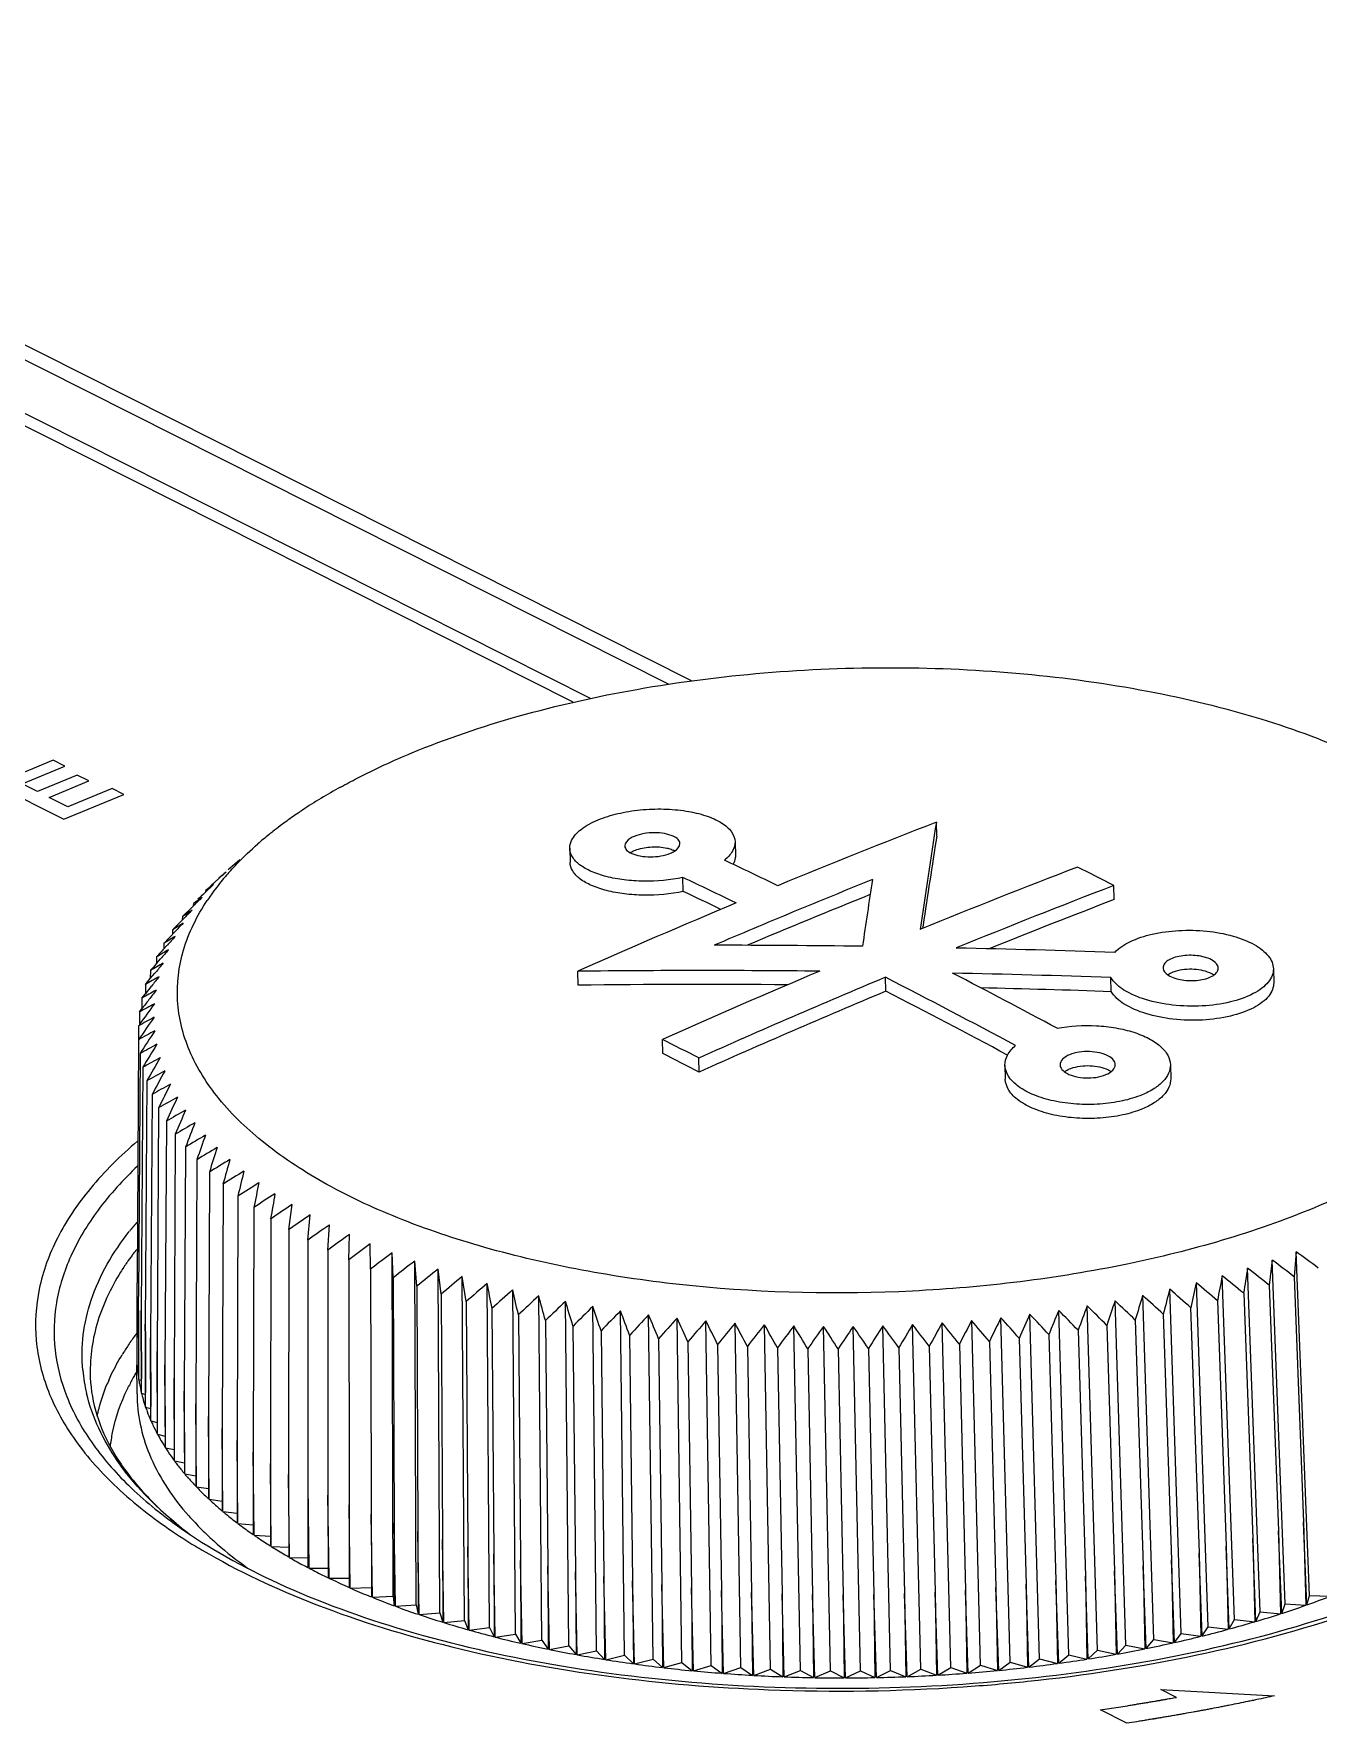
# Model space of a CAD drawing. Header units: millimetres. Extents: x -1493 to -686, y 1310 to 1867.
# Drawn here: x -776.3 to -761.63, y 1762.76 to 1782.06 of the extents above; entities that cross this region are included whole.
import ezdxf

# ---------------------------------------------------------------- set-up
doc = ezdxf.new("R2010")
doc.units = ezdxf.units.MM
doc.layers.get('0').update_dxf_attribs({"linetype": 'CONTINUOUS'})

msp = doc.modelspace()

# ---------------------------------------------------------------- linework, layer by layer
at = {"color": 7, "linetype": 'Continuous'}
for p, q in [((-768.787, 1774.664), (-783.465, 1782.056)), ((-769.052, 1774.625), (-783.193, 1781.747)), ((-770.142, 1774.419), (-781.51, 1780.144)), ((-769.944, 1774.463), (-781.229, 1780.146)), ((-765.986, 1772.889), (-765.99, 1773.049)), ((-768.291, 1772.825), (-768.287, 1772.665)), ((-773.952, 1772.619), (-774.083, 1772.505)), ((-770.18, 1772.751), (-770.176, 1772.59)), ((-774.211, 1772.386), (-774.19, 1772.405)), ((-774.211, 1772.386), (-774.19, 1772.405)), ((-774.19, 1772.411), (-774.19, 1772.405)), ((-768.883, 1772.258), (-768.887, 1772.418)), ((-774.352, 1772.241), (-774.342, 1772.25)), ((-774.342, 1772.266), (-774.342, 1772.25)), ((-763.959, 1772.165), (-763.963, 1772.325)), ((-774.607, 1771.97), (-774.556, 1772.02)), ((-774.481, 1772.119), (-774.482, 1772.092)), ((-774.644, 1771.894), (-774.595, 1771.944)), ((-774.607, 1771.97), (-774.608, 1771.932)), ((-766.142, 1771.874), (-766.148, 1771.835)), ((-774.818, 1771.665), (-774.818, 1771.602)), ((-774.818, 1771.602), (-774.783, 1771.641)), ((-774.744, 1771.742), (-774.696, 1771.793)), ((-774.72, 1771.818), (-774.72, 1771.768)), ((-774.902, 1771.51), (-774.903, 1771.434)), ((-774.903, 1771.434), (-774.856, 1771.487)), ((-775.028, 1771.196), (-774.973, 1771.263)), ((-774.972, 1771.354), (-774.973, 1771.263)), ((-774.973, 1771.263), (-774.921, 1771.325)), ((-774.921, 1771.325), (-774.915, 1771.332)), ((-770.084, 1771.187), (-770.088, 1771.347)), ((-766.568, 1771.118), (-766.572, 1771.278)), ((-763.991, 1771.113), (-763.995, 1771.274)), ((-762.139, 1771.375), (-762.135, 1771.215)), ((-775.069, 1771.039), (-775.029, 1771.09)), ((-775.069, 1771.039), (-775.029, 1771.09)), ((-775.028, 1771.196), (-775.029, 1771.09)), ((-774.962, 1771.174), (-774.96, 1771.176)), ((-775.096, 1770.881), (-775.097, 1770.738)), ((-775.096, 1770.881), (-775.07, 1770.915)), ((-775.069, 1771.039), (-775.07, 1770.915)), ((-775.109, 1770.722), (-775.11, 1770.564)), ((-775.107, 1770.564), (-775.125, 1767.788)), ((-769.116, 1770.406), (-769.12, 1770.566)), ((-775.09, 1770.406), (-775.108, 1767.629)), ((-768.702, 1770.195), (-768.705, 1770.355)), ((-775.059, 1770.249), (-775.077, 1767.47)), ((-775.013, 1770.093), (-775.031, 1767.313)), ((-765.206, 1770.272), (-765.202, 1770.112)), ((-763.316, 1770.278), (-763.312, 1770.118)), ((-774.953, 1769.939), (-774.97, 1767.157)), ((-774.879, 1769.786), (-774.895, 1767.002)), ((-774.79, 1769.634), (-774.806, 1766.849)), ((-774.688, 1769.485), (-774.702, 1766.698)), ((-774.571, 1769.338), (-774.585, 1766.55)), ((-774.442, 1769.193), (-774.454, 1766.404)), ((-774.298, 1769.052), (-774.309, 1766.261)), ((-774.142, 1768.913), (-774.151, 1766.121)), ((-773.973, 1768.778), (-773.98, 1765.985)), ((-773.791, 1768.646), (-773.797, 1765.852)), ((-773.391, 1768.395), (-773.352, 1768.681)), ((-773.174, 1768.275), (-773.145, 1768.562)), ((-773.597, 1768.519), (-773.601, 1765.723)), ((-773.391, 1768.395), (-773.393, 1765.598)), ((-772.945, 1768.16), (-772.927, 1768.448)), ((-773.174, 1768.275), (-773.174, 1765.477)), ((-772.945, 1768.16), (-772.943, 1765.361)), ((-772.706, 1768.05), (-772.698, 1768.337)), ((-772.456, 1767.944), (-772.459, 1768.232)), ((-772.706, 1768.05), (-772.701, 1765.249)), ((-772.197, 1764.205), (-772.21, 1768.131)), ((-772.197, 1767.843), (-772.21, 1768.131)), ((-771.935, 1764.108), (-771.952, 1768.035)), ((-771.928, 1767.748), (-771.952, 1768.035)), ((-762.151, 1768.045), (-762.185, 1767.758)), ((-762.004, 1764.118), (-762.151, 1768.045)), ((-761.878, 1768.142), (-761.901, 1767.854)), ((-761.727, 1764.216), (-761.878, 1768.142)), ((-775.124, 1767.47), (-775.125, 1767.788)), ((-772.456, 1767.944), (-772.447, 1764.198)), ((-772.197, 1767.843), (-772.187, 1765.041)), ((-771.664, 1764.016), (-771.684, 1767.944)), ((-771.65, 1767.658), (-771.684, 1767.944)), ((-771.384, 1763.929), (-771.408, 1767.859)), ((-771.363, 1767.573), (-771.408, 1767.859)), ((-771.096, 1763.848), (-771.124, 1767.779)), ((-762.883, 1763.857), (-763.019, 1767.788)), ((-762.583, 1763.939), (-762.722, 1767.868)), ((-762.289, 1764.026), (-762.433, 1767.954)), ((-761.901, 1767.854), (-761.794, 1765.052)), ((-775.108, 1767.47), (-775.108, 1767.629)), ((-771.928, 1767.748), (-771.916, 1764.945)), ((-771.65, 1767.658), (-771.635, 1764.854)), ((-770.801, 1763.773), (-770.832, 1767.705)), ((-770.498, 1763.704), (-770.534, 1767.636)), ((-763.823, 1763.647), (-763.947, 1767.58)), ((-763.504, 1763.711), (-763.632, 1767.644)), ((-763.191, 1763.781), (-763.322, 1767.713)), ((-762.777, 1767.583), (-762.678, 1764.778)), ((-762.477, 1767.668), (-762.375, 1764.864)), ((-762.185, 1767.758), (-762.081, 1764.955)), ((-775.123, 1767.003), (-775.124, 1767.47)), ((-775.108, 1767.47), (-775.107, 1766.851)), ((-775.106, 1766.851), (-775.108, 1767.47)), ((-775.076, 1767.313), (-775.077, 1767.47)), ((-775.077, 1767.47), (-775.076, 1767.313)), ((-771.363, 1767.573), (-771.346, 1764.769)), ((-771.069, 1767.495), (-771.049, 1764.689)), ((-770.767, 1767.422), (-770.744, 1764.615)), ((-770.189, 1763.64), (-770.228, 1767.574)), ((-769.874, 1763.583), (-769.917, 1767.517)), ((-769.553, 1763.532), (-769.601, 1767.466)), ((-769.227, 1763.487), (-769.279, 1767.422)), ((-765.146, 1763.452), (-765.252, 1767.388)), ((-764.81, 1763.491), (-764.92, 1767.427)), ((-764.477, 1763.537), (-764.592, 1767.472)), ((-764.148, 1763.589), (-764.267, 1767.523)), ((-763.397, 1767.43), (-763.304, 1764.623)), ((-763.084, 1767.503), (-762.988, 1764.698)), ((-775.076, 1767.313), (-775.075, 1766.691)), ((-775.074, 1766.691), (-775.076, 1767.313)), ((-775.03, 1767.156), (-775.031, 1767.313)), ((-775.031, 1767.313), (-775.03, 1767.156)), ((-770.458, 1767.355), (-770.432, 1764.548)), ((-770.143, 1767.294), (-770.114, 1764.486)), ((-769.822, 1767.239), (-769.79, 1764.431)), ((-768.897, 1763.448), (-768.953, 1767.384)), ((-768.563, 1763.416), (-768.624, 1767.352)), ((-768.226, 1763.39), (-768.291, 1767.327)), ((-767.886, 1763.371), (-767.956, 1767.307)), ((-767.544, 1763.358), (-767.619, 1767.295)), ((-767.201, 1763.352), (-767.28, 1767.289)), ((-766.857, 1763.352), (-766.94, 1767.289)), ((-766.513, 1763.359), (-766.601, 1767.296)), ((-766.169, 1763.372), (-766.261, 1767.309)), ((-765.826, 1763.393), (-765.923, 1767.329)), ((-765.485, 1763.419), (-765.586, 1767.355)), ((-764.705, 1767.195), (-764.624, 1764.387)), ((-764.371, 1767.245), (-764.287, 1764.437)), ((-764.041, 1767.3), (-763.954, 1764.493)), ((-763.717, 1767.362), (-763.626, 1764.555)), ((-775.123, 1766.843), (-775.123, 1767.003)), ((-775.03, 1767.156), (-775.03, 1766.532)), ((-775.028, 1766.532), (-775.03, 1767.156)), ((-774.966, 1766.211), (-774.97, 1767.157)), ((-774.97, 1767.157), (-774.969, 1766.374)), ((-774.89, 1766.056), (-774.895, 1767.002)), ((-774.895, 1767.002), (-774.894, 1766.063)), ((-769.496, 1767.19), (-769.461, 1764.382)), ((-769.165, 1767.148), (-769.126, 1764.339)), ((-768.83, 1767.112), (-768.788, 1764.303)), ((-768.491, 1767.083), (-768.446, 1764.273)), ((-768.149, 1767.06), (-768.101, 1764.25)), ((-767.805, 1767.044), (-767.754, 1764.234)), ((-767.46, 1767.034), (-767.405, 1764.225)), ((-767.113, 1767.031), (-767.055, 1764.222)), ((-766.766, 1767.035), (-766.705, 1764.225)), ((-766.418, 1767.045), (-766.354, 1764.236)), ((-766.072, 1767.062), (-766.004, 1764.253)), ((-765.727, 1767.086), (-765.656, 1764.276)), ((-765.383, 1767.116), (-765.309, 1764.307)), ((-765.043, 1767.152), (-764.965, 1764.344)), ((-775.125, 1766.519), (-775.126, 1766.851)), ((-775.123, 1766.843), (-775.107, 1766.837)), ((-775.105, 1766.684), (-775.106, 1766.851)), ((-774.801, 1765.903), (-774.806, 1766.849)), ((-774.806, 1766.849), (-774.805, 1765.91)), ((-775.105, 1766.684), (-775.075, 1766.673)), ((-775.074, 1766.525), (-775.074, 1766.691)), ((-774.697, 1765.752), (-774.702, 1766.698)), ((-774.702, 1766.698), (-774.702, 1765.758)), ((-775.074, 1766.525), (-775.03, 1766.511)), ((-775.027, 1766.367), (-775.028, 1766.532)), ((-774.579, 1765.603), (-774.585, 1766.55)), ((-774.585, 1766.55), (-774.584, 1765.61)), ((-775.027, 1766.367), (-774.969, 1766.35)), ((-774.447, 1765.457), (-774.454, 1766.404)), ((-774.454, 1766.404), (-774.453, 1765.463)), ((-774.302, 1765.314), (-774.309, 1766.261)), ((-774.309, 1766.261), (-774.309, 1765.32)), ((-774.966, 1766.211), (-774.894, 1766.191)), ((-774.89, 1766.056), (-774.805, 1766.035)), ((-774.143, 1765.174), (-774.151, 1766.121)), ((-774.151, 1766.121), (-774.151, 1765.18)), ((-774.801, 1765.903), (-774.702, 1765.881)), ((-773.972, 1765.037), (-773.98, 1765.985)), ((-773.98, 1765.985), (-773.98, 1765.043)), ((-773.788, 1764.904), (-773.797, 1765.852)), ((-773.797, 1765.852), (-773.796, 1764.91)), ((-774.697, 1765.752), (-774.584, 1765.73)), ((-773.591, 1764.775), (-773.601, 1765.723)), ((-773.601, 1765.723), (-773.6, 1764.78)), ((-774.579, 1765.603), (-774.453, 1765.581)), ((-774.447, 1765.457), (-774.309, 1765.436)), ((-773.382, 1764.649), (-773.393, 1765.598)), ((-773.393, 1765.598), (-773.392, 1764.655)), ((-773.174, 1765.477), (-773.162, 1764.528)), ((-773.174, 1765.477), (-773.172, 1764.534)), ((-774.302, 1765.314), (-774.151, 1765.294)), ((-772.931, 1764.412), (-772.943, 1765.361)), ((-772.943, 1765.361), (-772.941, 1764.417)), ((-774.143, 1765.174), (-773.98, 1765.156)), ((-772.688, 1764.3), (-772.701, 1765.249)), ((-772.701, 1765.249), (-772.699, 1764.305)), ((-772.435, 1764.194), (-772.449, 1765.143)), ((-774.722, 1764.949), (-774.707, 1764.939)), ((-774.722, 1764.949), (-774.708, 1764.939)), ((-773.972, 1765.037), (-773.796, 1765.021)), ((-773.788, 1764.904), (-773.6, 1764.891)), ((-772.173, 1764.092), (-772.187, 1765.041)), ((-772.187, 1765.041), (-772.185, 1764.096)), ((-771.9, 1763.996), (-771.916, 1764.945)), ((-771.916, 1764.945), (-771.913, 1764)), ((-762.043, 1764.01), (-762.081, 1764.955)), ((-762.081, 1764.955), (-762.056, 1764.006)), ((-761.756, 1764.108), (-761.794, 1765.052)), ((-761.794, 1765.052), (-761.769, 1764.103)), ((-773.591, 1764.775), (-773.392, 1764.765)), ((-771.619, 1763.905), (-771.635, 1764.854)), ((-771.635, 1764.854), (-771.632, 1763.909)), ((-771.329, 1763.819), (-771.346, 1764.769)), ((-771.346, 1764.769), (-771.342, 1763.823)), ((-771.031, 1763.74), (-771.049, 1764.689)), ((-771.049, 1764.689), (-771.044, 1763.743)), ((-762.952, 1763.752), (-762.988, 1764.698)), ((-762.988, 1764.698), (-762.966, 1763.748)), ((-762.642, 1763.832), (-762.678, 1764.778)), ((-762.678, 1764.778), (-762.655, 1763.829)), ((-762.338, 1763.919), (-762.375, 1764.864)), ((-762.375, 1764.864), (-762.352, 1763.915)), ((-773.382, 1764.649), (-773.172, 1764.643)), ((-773.162, 1764.528), (-772.942, 1764.526)), ((-770.725, 1763.666), (-770.744, 1764.615)), ((-770.744, 1764.615), (-770.739, 1763.669)), ((-770.413, 1763.598), (-770.432, 1764.548)), ((-770.432, 1764.548), (-770.427, 1763.601)), ((-763.92, 1763.546), (-763.954, 1764.493)), ((-763.954, 1764.493), (-763.935, 1763.543)), ((-763.626, 1764.555), (-763.606, 1763.606)), ((-763.592, 1763.609), (-763.626, 1764.555)), ((-763.304, 1764.623), (-763.283, 1763.674)), ((-763.269, 1763.677), (-763.304, 1764.623)), ((-772.931, 1764.412), (-772.7, 1764.414)), ((-772.688, 1764.3), (-772.45, 1764.307)), ((-770.094, 1763.537), (-770.114, 1764.486)), ((-770.114, 1764.486), (-770.108, 1763.539)), ((-769.79, 1764.431), (-769.783, 1763.484)), ((-769.769, 1763.481), (-769.79, 1764.431)), ((-769.461, 1764.382), (-769.453, 1763.434)), ((-769.438, 1763.432), (-769.461, 1764.382)), ((-769.103, 1763.39), (-769.126, 1764.339)), ((-769.126, 1764.339), (-769.119, 1763.392)), ((-768.764, 1763.354), (-768.788, 1764.303)), ((-768.788, 1764.303), (-768.78, 1763.355)), ((-765.278, 1763.359), (-765.309, 1764.307)), ((-765.309, 1764.307), (-765.293, 1763.358)), ((-764.933, 1763.396), (-764.965, 1764.344)), ((-764.965, 1764.344), (-764.948, 1763.394)), ((-764.591, 1763.44), (-764.624, 1764.387)), ((-764.624, 1764.387), (-764.607, 1763.438)), ((-764.254, 1763.49), (-764.287, 1764.437)), ((-764.287, 1764.437), (-764.269, 1763.487)), ((-772.435, 1764.194), (-772.197, 1764.205)), ((-772.197, 1764.205), (-772.185, 1764.096)), ((-772.173, 1764.092), (-771.935, 1764.108)), ((-771.935, 1764.108), (-771.913, 1764)), ((-768.422, 1763.324), (-768.446, 1764.273)), ((-768.446, 1764.273), (-768.437, 1763.325)), ((-768.076, 1763.301), (-768.101, 1764.25)), ((-768.101, 1764.25), (-768.092, 1763.302)), ((-767.728, 1763.285), (-767.754, 1764.234)), ((-767.754, 1764.234), (-767.744, 1763.286)), ((-767.378, 1763.276), (-767.405, 1764.225)), ((-767.405, 1764.225), (-767.394, 1763.276)), ((-767.027, 1763.273), (-767.055, 1764.222)), ((-767.055, 1764.222), (-767.043, 1763.273)), ((-766.676, 1763.277), (-766.705, 1764.225)), ((-766.705, 1764.225), (-766.692, 1763.276)), ((-766.325, 1763.287), (-766.354, 1764.236)), ((-766.354, 1764.236), (-766.34, 1763.287)), ((-765.974, 1763.305), (-766.004, 1764.253)), ((-766.004, 1764.253), (-765.99, 1763.304)), ((-765.625, 1763.329), (-765.656, 1764.276)), ((-765.656, 1764.276), (-765.641, 1763.327)), ((-762.043, 1764.01), (-762.004, 1764.118)), ((-762.004, 1764.118), (-761.769, 1764.103)), ((-761.756, 1764.108), (-761.727, 1764.216)), ((-761.727, 1764.216), (-761.49, 1764.205)), ((-771.9, 1763.996), (-771.664, 1764.016)), ((-771.664, 1764.016), (-771.632, 1763.909)), ((-771.619, 1763.905), (-771.384, 1763.929)), ((-771.384, 1763.929), (-771.342, 1763.823)), ((-762.642, 1763.832), (-762.583, 1763.939)), ((-762.583, 1763.939), (-762.352, 1763.915)), ((-762.338, 1763.919), (-762.289, 1764.026)), ((-762.289, 1764.026), (-762.056, 1764.006)), ((-771.329, 1763.819), (-771.096, 1763.848)), ((-771.096, 1763.848), (-771.044, 1763.743)), ((-771.031, 1763.74), (-770.801, 1763.773)), ((-770.801, 1763.773), (-770.739, 1763.669)), ((-763.269, 1763.677), (-763.191, 1763.781)), ((-763.191, 1763.781), (-762.966, 1763.748)), ((-762.952, 1763.752), (-762.883, 1763.857)), ((-762.883, 1763.857), (-762.655, 1763.829)), ((-770.725, 1763.666), (-770.498, 1763.704)), ((-770.498, 1763.704), (-770.427, 1763.601)), ((-770.413, 1763.598), (-770.189, 1763.64)), ((-770.189, 1763.64), (-770.108, 1763.539)), ((-770.094, 1763.537), (-769.874, 1763.583)), ((-769.874, 1763.583), (-769.783, 1763.484)), ((-769.769, 1763.481), (-769.553, 1763.532)), ((-769.553, 1763.532), (-769.453, 1763.434)), ((-764.591, 1763.44), (-764.477, 1763.537)), ((-764.477, 1763.537), (-764.269, 1763.487)), ((-764.254, 1763.49), (-764.148, 1763.589)), ((-764.148, 1763.589), (-763.935, 1763.543)), ((-763.92, 1763.546), (-763.823, 1763.647)), ((-763.823, 1763.647), (-763.606, 1763.606)), ((-763.592, 1763.609), (-763.504, 1763.711)), ((-763.504, 1763.711), (-763.283, 1763.674)), ((-769.438, 1763.432), (-769.227, 1763.487)), ((-769.227, 1763.487), (-769.119, 1763.392)), ((-769.103, 1763.39), (-768.897, 1763.448)), ((-768.897, 1763.448), (-768.78, 1763.355)), ((-768.764, 1763.354), (-768.563, 1763.416)), ((-768.563, 1763.416), (-768.437, 1763.325)), ((-768.422, 1763.324), (-768.226, 1763.39)), ((-768.226, 1763.39), (-768.092, 1763.302)), ((-768.076, 1763.301), (-767.886, 1763.371)), ((-767.886, 1763.371), (-767.744, 1763.286)), ((-767.728, 1763.285), (-767.544, 1763.358)), ((-767.544, 1763.358), (-767.394, 1763.276)), ((-767.378, 1763.276), (-767.201, 1763.352)), ((-767.201, 1763.352), (-767.043, 1763.273)), ((-767.027, 1763.273), (-766.857, 1763.352)), ((-766.857, 1763.352), (-766.692, 1763.276)), ((-766.676, 1763.277), (-766.513, 1763.359)), ((-766.513, 1763.359), (-766.34, 1763.287)), ((-766.325, 1763.287), (-766.169, 1763.372)), ((-766.169, 1763.372), (-765.99, 1763.304)), ((-765.974, 1763.305), (-765.826, 1763.393)), ((-765.826, 1763.393), (-765.641, 1763.327)), ((-765.625, 1763.329), (-765.485, 1763.419)), ((-765.485, 1763.419), (-765.293, 1763.358)), ((-765.278, 1763.359), (-765.146, 1763.452)), ((-765.146, 1763.452), (-764.948, 1763.394)), ((-764.933, 1763.396), (-764.81, 1763.491)), ((-764.81, 1763.491), (-764.607, 1763.438))]:
    msp.add_line(p, q, dxfattribs=at)
at = {"color": 40, "linetype": 'Continuous'}
for p, q in [((-776.083, 1773.758), (-776.752, 1773.48)), ((-775.949, 1773.691), (-776.083, 1773.758)), ((-776.437, 1773.488), (-775.949, 1773.691)), ((-775.808, 1773.588), (-776.261, 1773.4)), ((-775.675, 1773.521), (-775.808, 1773.588)), ((-776.752, 1773.48), (-775.963, 1773.082)), ((-776.261, 1773.4), (-776.437, 1773.488)), ((-776.128, 1773.333), (-775.675, 1773.521)), ((-775.409, 1773.434), (-775.914, 1773.225)), ((-775.276, 1773.367), (-775.409, 1773.434)), ((-775.914, 1773.225), (-776.128, 1773.333)), ((-775.963, 1773.082), (-775.276, 1773.367)), ((-763.423, 1763.141), (-762.125, 1763.068)), ((-763.244, 1763.051), (-763.423, 1763.141)), ((-763.812, 1762.755), (-764.116, 1762.909))]:
    msp.add_line(p, q, dxfattribs=at)
at = {"color": 7, "linetype": 'Continuous'}
for centre, radius, start, end in [((-769.617, 1767.692), 6.579, 118.9377, 121.1809), ((-770.133, 1768.515), 5.607, 123.577, 124.1975), ((-769.95, 1768.237), 5.941, 121.1592, 123.5677), ((-770.602, 1769.169), 4.802, 126.9597, 128.2275), ((-770.478, 1769.005), 5.008, 126.1503, 126.9629), ((-770.304, 1768.764), 5.306, 124.1854, 126.139), ((-731.595, 1684.495), 94.999, 111.22672, 112.4041), ((-613.157, 1749.132), 154.693, 171.10599, 171.56514), ((-770.935, 1769.579), 4.275, 129.9606, 131.0925), ((-770.815, 1769.436), 4.461, 128.9244, 129.9612), ((-770.717, 1769.315), 4.616, 128.2313, 128.9263), ((-614.871, 1749.236), 152.955, 171.10436, 171.48897), ((-771.584, 1769.955), 3.565, 131.6306, 132.1471), ((-769.099, 1772.503), 0.249, 61.0522, 65.2226), ((-802.742, 1700.024), 80.299, 64.20726, 64.68981), ((-771.847, 1770.488), 2.985, 138.6243, 142.4274), ((-771.46, 1769.182), 4.228, 128.7592, 130.2046), ((-748.899, 1744.398), 37.736, 131.9149, 132.0832), ((-771.652, 1770.32), 3.242, 137.7995, 138.6771), ((-803.216, 1699.827), 80.299, 64.20726, 64.68981), ((-730.454, 1684.231), 94.597, 111.01489, 112.1872), ((-802.003, 1698.045), 83.455, 62.88219, 63.20152), ((-747.002, 1743.053), 39.999, 133.138, 133.2901), ((-771.399, 1768.475), 4.8, 126.4367, 127.8157), ((-747.988, 1744.105), 38.558, 132.9311, 133.1184), ((-772.158, 1770.72), 2.597, 144.7481, 146.4723), ((-747.902, 1743.295), 39.223, 132.1258, 132.2806), ((-772.034, 1770.632), 2.749, 142.4333, 144.7417), ((-803.09, 1699.919), 80.019, 64.35061, 64.69224), ((-730.783, 1683.169), 96.041, 111.99146, 112.89697), ((-730.921, 1683.658), 95.685, 111.97159, 112.55652), ((-605.494, 1747.891), 163.078, 171.35843, 171.62937), ((-730.178, 1684.37), 94.221, 111.01253, 112.18952), ((-771.144, 1766.894), 6.144, 123.0607, 124.3063), ((-746.083, 1743.709), 40.127, 135.0795, 135.2791), ((-746.058, 1742.855), 40.776, 134.1888, 134.338), ((-771.293, 1767.711), 5.44, 124.5663, 125.8776), ((-747.034, 1743.86), 39.376, 133.9857, 134.1891), ((-730.478, 1681.819), 97.899, 112.71207, 113.86609), ((-730.482, 1682.601), 96.83, 112.55652, 113.13683), ((-730.3, 1684.523), 93.883, 111.00976, 111.94464), ((-770.955, 1766.029), 6.905, 121.852, 123.0355), ((-744.462, 1742.106), 42.406, 135.3768, 135.5214), ((-745.077, 1743.598), 40.893, 136.2136, 136.4094), ((-770.726, 1765.119), 7.72, 120.8875, 122.0132), ((-743.384, 1741.988), 43.229, 136.5051, 136.6469), ((-744.01, 1743.523), 41.684, 137.3889, 137.5806), ((-768.617, 1637.31), 134.333, 89.2399, 89.96233), ((-742.325, 1741.985), 43.966, 137.6508, 137.8134), ((-770.457, 1764.169), 8.582, 120.1259, 121.1982), ((-742.873, 1743.482), 42.511, 138.6062, 138.7939), ((-768.622, 1637.021), 134.621, 88.01215, 88.78268), ((-769.8, 1762.166), 10.434, 119.0876, 120.0659), ((-770.148, 1763.183), 9.489, 119.5346, 120.5578), ((-741.021, 1741.862), 44.972, 138.8864, 139.0215), ((-740.344, 1743.493), 44.324, 141.1707, 141.3496), ((-741.655, 1743.473), 43.386, 139.8666, 140.05), ((-768.659, 1637.133), 134.221, 89.42921, 90.60997), ((-729.016, 1680.785), 98.331, 112.92736, 114.06981), ((-728.855, 1681.159), 97.693, 112.71021, 114.07346), ((-805.517, 1695.244), 85.427, 61.7517, 62.87806), ((-804.978, 1695.566), 85.287, 61.75031, 62.65701), ((-768.664, 1636.735), 134.62, 88.01213, 88.78268), ((-769.414, 1761.123), 11.415, 118.7644, 119.7016), ((-739.024, 1742.437), 46.015, 141.3533, 141.4872), ((-738.941, 1743.552), 45.322, 142.5194, 142.6897), ((-768.653, 1637.197), 133.998, 89.58874, 90.61209), ((-728.907, 1681.132), 97.549, 112.71044, 114.07572), ((-805.411, 1695.285), 85.202, 61.82106, 62.87802), ((-768.659, 1636.761), 134.433, 88.01031, 88.64614), ((-736.495, 1742.967), 47.554, 143.9156, 144.268), ((-768.987, 1760.06), 12.426, 118.5483, 119.4478), ((-737.454, 1742.419), 47.192, 142.6897, 142.8541), ((-768.522, 1758.98), 13.463, 118.4256, 119.2906), ((-734.634, 1742.976), 48.981, 145.3559, 145.7194), ((-768.018, 1757.89), 14.522, 118.3855, 119.2187), ((-732.702, 1743.083), 50.431, 146.8423, 147.1937), ((-767.475, 1756.794), 15.597, 118.4186, 119.2228), ((-730.552, 1743.204), 52.08, 148.3755, 148.714), ((-806.746, 1696.075), 83.455, 62.88219, 63.20152), ((-766.894, 1755.698), 16.685, 118.5177, 119.2952), ((-728.138, 1743.336), 53.974, 149.9555, 150.2805), ((-806.686, 1696.025), 83.33, 62.88161, 63.20142), ((-766.276, 1754.606), 17.782, 118.6765, 119.4293), ((-725.404, 1743.474), 56.173, 151.5824, 151.893), ((-764.157, 1769.967), 0.284, 61.3183, 62.648), ((-764.12, 1770.026), 0.215, 53.4813, 55.9677), ((-765.62, 1753.523), 18.883, 118.8898, 119.6198), ((-722.276, 1743.617), 58.752, 153.25576, 153.55109), ((-764.928, 1752.455), 19.984, 119.1534, 119.8624), ((-718.657, 1743.762), 61.808, 154.97504, 155.25422), ((-764.201, 1751.405), 21.081, 119.4638, 120.1532), ((-714.419, 1743.904), 65.473, 156.73931, 157.00143), ((-763.439, 1750.379), 22.171, 119.818, 120.4893), ((-709.384, 1744.042), 69.923, 158.54733, 158.79146), ((-762.643, 1749.381), 23.25, 120.2135, 120.868), ((-703.304, 1744.174), 75.409, 160.39751, 160.62271), ((-761.814, 1748.414), 24.315, 120.6484, 121.2872), ((-695.817, 1744.296), 82.293, 162.28787, 162.49321), ((-760.954, 1747.483), 25.363, 121.1211, 121.7453), ((-686.376, 1744.409), 91.123, 164.21607, 164.40065), ((-760.063, 1746.592), 26.391, 121.6302, 122.2407), ((-674.111, 1744.512), 102.768, 166.17933, 166.3423), ((-759.143, 1745.742), 27.396, 122.1748, 122.7725), ((-657.552, 1744.606), 118.699, 168.17454, 168.31508), ((-758.195, 1744.939), 28.378, 122.7541, 123.3396), ((-634, 1744.696), 141.616, 170.19817, 170.31557), ((-757.219, 1744.183), 29.333, 123.3674, 123.9416), ((-756.217, 1743.478), 30.262, 124.0145, 124.5779), ((-772.504, 1766.243), 3.446, 139.5002, 141.8172), ((-755.189, 1742.826), 31.162, 124.6951, 125.2484), ((-772.561, 1766.159), 3.261, 141.8675, 142.6547), ((-754.137, 1742.228), 32.035, 125.4093, 125.9528), ((-753.061, 1741.685), 32.878, 126.1571, 126.6913), ((-772.871, 1766.382), 2.88, 145.336, 147.9573), ((-772.72, 1766.278), 3.063, 143.4894, 145.343), ((-772.623, 1766.206), 3.184, 142.6545, 143.4957), ((-751.961, 1741.199), 33.694, 126.9386, 127.464), ((-750.838, 1740.771), 34.484, 127.7544, 128.2711), ((-783.962, 1739.255), 36.12, 52.3541, 52.8529), ((-782.802, 1739.61), 35.382, 53.2378, 53.7448), ((-749.691, 1740.399), 35.248, 128.6048, 129.1132), ((-748.521, 1740.085), 35.989, 129.4903, 129.9906), ((-747.326, 1739.827), 36.71, 130.4115, 130.9039), ((-897.49, 1743.137), 128.747, 10.90541, 11.0343), ((-671.803, 1746.831), 93.592, 167.06115, 167.23977), ((-787.613, 1738.52), 38.229, 49.484, 49.9592), ((-658.044, 1747.652), 106.613, 169.06943, 169.22566), ((-786.367, 1738.711), 37.539, 50.4778, 50.9609), ((-639.194, 1748.665), 124.74, 171.10446, 171.23756), ((-785.15, 1738.956), 36.837, 51.4343, 51.9252), ((-746.105, 1739.626), 37.415, 131.3693, 131.8537), ((-877.406, 1742.956), 109.41, 12.92157, 13.07371), ((-744.856, 1739.48), 38.107, 132.3642, 132.8408), ((-862.879, 1742.742), 95.642, 14.91238, 15.08705), ((-697.291, 1744.93), 70.4, 161.23171, 161.47238), ((-791.564, 1738.251), 40.285, 46.2703, 46.7218), ((-690.579, 1745.503), 76.335, 163.13917, 163.36007), ((-790.208, 1738.292), 39.596, 47.381, 47.8405), ((-682.298, 1746.129), 83.85, 165.0833, 165.28349), ((-788.893, 1738.381), 38.913, 48.452, 48.9194), ((-743.577, 1739.388), 38.791, 133.3971, 133.8659), ((-851.872, 1742.503), 85.406, 16.87421, 17.0706), ((-742.265, 1739.347), 39.473, 134.4689, 134.9298), ((-843.231, 1742.243), 77.548, 18.80373, 19.02099), ((-740.916, 1739.357), 40.161, 135.5805, 136.0334), ((-836.256, 1741.966), 71.366, 20.69801, 20.93521), ((-739.525, 1739.415), 40.861, 136.7327, 137.1774), ((-830.492, 1741.677), 66.407, 22.55446, 22.81067), ((-715.11, 1742.946), 55.782, 154.0132, 154.3235), ((-797.506, 1738.52), 43.286, 41.4126, 41.8294), ((-711.592, 1743.407), 58.488, 155.75261, 156.04691), ((-795.927, 1738.394), 42.477, 42.6909, 43.1169), ((-707.555, 1743.889), 61.72, 157.53647, 157.81385), ((-794.416, 1738.305), 41.716, 43.9261, 44.3608), ((-702.854, 1744.395), 65.623, 159.36342, 159.62293), ((-792.965, 1738.257), 40.989, 45.1189, 45.5622), ((-772.602, 1765.308), 3.163, 142.9592, 143.4969), ((-738.086, 1739.519), 41.584, 137.9265, 138.3628), ((-825.636, 1741.378), 62.364, 24.37091, 24.64516), ((-736.592, 1739.667), 42.338, 139.1628, 139.5903), ((-821.475, 1741.074), 59.024, 26.1455, 26.43685), ((-735.033, 1739.855), 43.137, 140.4424, 140.8609), ((-817.857, 1740.767), 56.233, 27.8768, 28.1843), ((-733.399, 1740.081), 43.995, 141.7662, 142.1752), ((-814.667, 1740.462), 53.876, 29.5636, 29.8863), ((-731.675, 1740.342), 44.927, 143.135, 143.5339), ((-811.822, 1740.162), 51.866, 31.2052, 31.5422), ((-729.846, 1740.636), 45.953, 144.5493, 144.9377), ((-809.255, 1739.872), 50.136, 32.8009, 33.1515), ((-727.891, 1740.959), 47.097, 146.0098, 146.3871), ((-806.918, 1739.593), 48.634, 34.3506, 34.7138), ((-725.785, 1741.311), 48.386, 147.517, 147.8824), ((-804.769, 1739.331), 47.316, 35.8541, 36.2293), ((-723.498, 1741.687), 49.852, 149.0709, 149.4238), ((-802.776, 1739.089), 46.149, 37.3117, 37.6982), ((-720.991, 1742.085), 51.538, 150.6718, 151.0113), ((-800.915, 1738.871), 45.103, 38.7236, 39.1208), ((-718.216, 1742.506), 53.493, 152.3194, 152.6447), ((-799.164, 1738.68), 44.155, 40.0904, 40.4976), ((-772.891, 1765.508), 2.811, 146.1391, 148.8145), ((-772.715, 1765.391), 3.023, 143.4813, 146.1378), ((-773.381, 1766.951), 1.745, 183.5359, 185.2099), ((-773.835, 1766.969), 1.919, 185.4328, 193.3867), ((-773.345, 1765.752), 2.295, 156.3863, 157.4886), ((-773.007, 1765.505), 2.471, 150.6051, 153.5703), ((-772.911, 1765.451), 2.582, 149.5237, 150.6181), ((-772.872, 1765.428), 2.626, 149.1322, 149.5256), ((-773.366, 1766.953), 1.76, 185.2135, 188.5428), ((-773.343, 1766.956), 1.784, 188.7757, 190.4256), ((-773.32, 1766.96), 1.807, 190.4273, 192.6081), ((-773.092, 1765.547), 2.377, 153.5849, 154.4024), ((-773.384, 1766.523), 1.741, 180.1321, 181.5865), ((-773.297, 1766.965), 1.831, 192.6061, 193.6871), ((-773.275, 1766.971), 1.853, 193.9164, 194.9889), ((-773.261, 1766.974), 1.867, 194.9882, 195.5216), ((-773.224, 1766.985), 1.906, 195.5313, 198.6878), ((-773.165, 1767.005), 1.968, 198.9021, 200.4473), ((-773.103, 1767.028), 2.035, 200.4565, 203.4789), ((-773.028, 1767.061), 2.116, 203.6816, 205.1537), ((-772.951, 1767.097), 2.201, 205.1637, 208.0318), ((-772.861, 1767.145), 2.303, 208.222, 209.6132), ((-772.771, 1767.197), 2.407, 209.6236, 212.3254), ((-772.666, 1767.263), 2.531, 212.5031, 213.8095), ((-772.563, 1767.332), 2.655, 213.8199, 216.351), ((-772.446, 1767.418), 2.801, 216.5164, 217.7376), ((-772.332, 1767.507), 2.945, 217.7477, 220.1098), ((-772.203, 1767.615), 3.114, 220.2635, 221.4015), ((-772.079, 1767.725), 3.278, 221.411, 223.6101), ((-771.94, 1767.857), 3.47, 223.7528, 224.8115), ((-771.809, 1767.988), 3.656, 224.8203, 226.8652), ((-771.661, 1768.145), 3.871, 226.9978, 227.982), ((-771.523, 1768.299), 4.078, 227.9902, 229.8914), ((-772.039, 1767.331), 3.33, 221.435, 225.1675), ((-771.385, 1768.462), 4.292, 230.0133, 230.6258), ((-771.242, 1768.638), 4.519, 230.6385, 232.7101), ((-771.099, 1770.306), 6.468, 236.0868, 239.0501), ((-771.592, 1768.761), 4.837, 230.3323, 232.7311), ((-771.678, 1768.638), 4.686, 230.5406, 232.7328), ((-771.796, 1767.571), 3.672, 225.1196, 226.7225), ((-771.084, 1768.844), 4.778, 232.82, 233.3902), ((-770.938, 1769.043), 5.025, 233.4017, 235.3316), ((-770.776, 1769.274), 5.307, 235.4343, 235.9659), ((-770.814, 1770.771), 7.012, 239.0055, 239.4215), ((-770.628, 1769.496), 5.574, 235.9764, 237.7775), ((-770.466, 1769.751), 5.877, 237.8737, 238.3705), ((-770.317, 1769.994), 6.161, 238.3799, 240.0646), ((-770.156, 1770.273), 6.484, 240.155, 240.6203), ((-770.009, 1770.536), 6.785, 240.6287, 242.2085), ((-769.849, 1770.837), 7.125, 242.2938, 242.7307), ((-769.705, 1771.118), 7.442, 242.7383, 244.2237), ((-769.566, 1771.405), 7.761, 244.3038, 244.5102), ((-769.425, 1771.703), 8.089, 244.5198, 246.1256), ((-769.275, 1772.039), 8.458, 246.1993, 246.3942), ((-769.141, 1772.35), 8.797, 246.4028, 247.9214), ((-768.904, 1772.933), 9.426, 247.9966, 249.6314), ((-765.45, 1774.573), 11.098, 289.4445, 290.9077), ((-768.646, 1773.623), 10.163, 249.696, 251.2505), ((-768.388, 1774.383), 10.965, 251.3166, 252.7916), ((-766.129, 1776.664), 13.297, 285.2073, 286.5043), ((-765.924, 1775.973), 12.577, 286.5662, 287.9122), ((-765.698, 1775.274), 11.842, 287.9764, 289.3776), ((-768.168, 1775.094), 11.709, 252.859, 254.2707), ((-767.968, 1775.803), 12.446, 254.3354, 255.6909), ((-767.79, 1776.504), 13.17, 255.7531, 257.0585), ((-766.473, 1777.986), 14.663, 282.6212, 283.8363), ((-766.312, 1777.337), 13.995, 283.8941, 285.1477), ((-767.633, 1777.189), 13.872, 257.1185, 258.3794), ((-767.497, 1777.849), 14.546, 258.4375, 259.6592), ((-767.382, 1778.478), 15.185, 259.7156, 260.9027), ((-766.822, 1779.713), 16.426, 278.997, 280.1236), ((-766.727, 1779.181), 15.885, 280.177, 281.329), ((-766.611, 1778.603), 15.295, 281.3836, 282.5651), ((-767.288, 1779.068), 15.783, 260.9576, 262.1146), ((-767.213, 1779.613), 16.333, 262.1682, 263.2991), ((-767.155, 1780.105), 16.829, 263.3516, 264.4601), ((-767.113, 1780.54), 17.265, 264.5117, 265.6014), ((-767.027, 1781.264), 17.99, 274.4687, 275.529), ((-766.998, 1780.973), 17.698, 275.579, 276.6509), ((-766.956, 1780.615), 17.337, 276.7016, 277.7883), ((-766.898, 1780.193), 16.911, 277.8397, 278.9446), ((-767.084, 1780.912), 17.638, 265.6522, 266.7265), ((-767.067, 1781.216), 17.943, 266.7767, 267.8388), ((-767.058, 1781.449), 18.176, 267.8884, 268.9415), ((-767.055, 1781.608), 18.336, 268.9908, 270.0377), ((-767.055, 1781.692), 18.419, 270.0868, 271.1305), ((-767.055, 1781.699), 18.426, 271.1795, 272.223), ((-767.052, 1781.629), 18.356, 272.272, 273.3182), ((-767.044, 1781.483), 18.21, 273.3674, 274.4191)]:
    msp.add_arc(centre, radius, start, end, dxfattribs=at)
for points, knots in [([(-771.985, 1773.84), (-771.589, 1774.005), (-770.742, 1774.291), (-769.393, 1774.593), (-767.953, 1774.777), (-766.472, 1774.836), (-765.005, 1774.767), (-763.602, 1774.575), (-762.314, 1774.265), (-761.517, 1773.971), (-761.151, 1773.803)], [0, 0, 0, 0, 0.115867, 0.241479, 0.373549, 0.508363, 0.642044, 0.770781, 0.891074, 1, 1, 1, 1]), ([(-772.801, 1773.449), (-772.737, 1773.485), (-772.471, 1773.627), (-772.196, 1773.753), (-771.985, 1773.84)], [0, 0, 0, 0, 0.240933, 1, 1, 1, 1]), ([(-769.856, 1773.075), (-769.784, 1773.106), (-769.625, 1773.154), (-769.372, 1773.195), (-769.109, 1773.205), (-768.856, 1773.183), (-768.632, 1773.132), (-768.453, 1773.055), (-768.329, 1772.956), (-768.292, 1772.865), (-768.291, 1772.825)], [0, 0, 0, 0, 0.136929, 0.287976, 0.443601, 0.593657, 0.728737, 0.841698, 0.929955, 1, 1, 1, 1]), ([(-770.18, 1772.751), (-770.18, 1772.781), (-770.158, 1772.868), (-770.041, 1772.987), (-769.925, 1773.047), (-769.856, 1773.075)], [0, 0, 0, 0, 0.188993, 0.537827, 1, 1, 1, 1]), ([(-774.054, 1772.498), (-774.031, 1772.524), (-773.932, 1772.629), (-773.827, 1772.729), (-773.744, 1772.801)], [0, 0, 0, 0, 0.242584, 1, 1, 1, 1]), ([(-769.442, 1772.887), (-769.458, 1772.88), (-769.504, 1772.859), (-769.551, 1772.813), (-769.55, 1772.778)], [0, 0, 0, 0, 0.328706, 1, 1, 1, 1]), ([(-768.998, 1772.889), (-769.029, 1772.903), (-769.101, 1772.923), (-769.251, 1772.934), (-769.371, 1772.916), (-769.442, 1772.887)], [0, 0, 0, 0, 0.224341, 0.487168, 1, 1, 1, 1]), ([(-769.028, 1772.695), (-769.012, 1772.701), (-768.967, 1772.723), (-768.92, 1772.768), (-768.921, 1772.803)], [0, 0, 0, 0, 0.328723, 1, 1, 1, 1]), ([(-768.921, 1772.803), (-768.921, 1772.82), (-768.942, 1772.859), (-768.977, 1772.88), (-768.998, 1772.889)], [0, 0, 0, 0, 0.423848, 1, 1, 1, 1]), ([(-768.291, 1772.825), (-768.29, 1772.788), (-768.317, 1772.704), (-768.377, 1772.644), (-768.412, 1772.615)], [0, 0, 0, 0, 0.447095, 1, 1, 1, 1]), ([(-768.887, 1772.418), (-769.034, 1772.388), (-769.26, 1772.367), (-769.553, 1772.385), (-769.755, 1772.422), (-769.927, 1772.478), (-770.062, 1772.552), (-770.154, 1772.642), (-770.179, 1772.717), (-770.18, 1772.751)], [0, 0, 0, 0, 0.313199, 0.467903, 0.611612, 0.738344, 0.844233, 0.929196, 1, 1, 1, 1]), ([(-769.55, 1772.778), (-769.55, 1772.761), (-769.529, 1772.722), (-769.493, 1772.702), (-769.472, 1772.692)], [0, 0, 0, 0, 0.423933, 1, 1, 1, 1]), ([(-769.489, 1772.701), (-769.483, 1772.704), (-769.459, 1772.718), (-769.433, 1772.729), (-769.413, 1772.736)], [0, 0, 0, 0, 0.228647, 1, 1, 1, 1]), ([(-769.472, 1772.692), (-769.442, 1772.678), (-769.37, 1772.659), (-769.219, 1772.648), (-769.1, 1772.665), (-769.028, 1772.695)], [0, 0, 0, 0, 0.224451, 0.487291, 1, 1, 1, 1]), ([(-769.413, 1772.736), (-769.358, 1772.755), (-769.243, 1772.773), (-769.126, 1772.766), (-769.069, 1772.753)], [0, 0, 0, 0, 0.498227, 1, 1, 1, 1]), ([(-769.069, 1772.753), (-769.062, 1772.752), (-769.037, 1772.746), (-769.012, 1772.737), (-768.995, 1772.729)], [0, 0, 0, 0, 0.267932, 1, 1, 1, 1]), ([(-768.287, 1772.665), (-768.287, 1772.657), (-768.289, 1772.623), (-768.3, 1772.59), (-768.312, 1772.568)], [0, 0, 0, 0, 0.241538, 1, 1, 1, 1]), ([(-768.883, 1772.258), (-769.03, 1772.227), (-769.257, 1772.207), (-769.55, 1772.225), (-769.751, 1772.261), (-769.924, 1772.318), (-770.059, 1772.392), (-770.15, 1772.481), (-770.175, 1772.556), (-770.176, 1772.59)], [0, 0, 0, 0, 0.313244, 0.46798, 0.611704, 0.73843, 0.844283, 0.92922, 1, 1, 1, 1]), ([(-759.357, 1772.453), (-759.248, 1772.299), (-759.071, 1771.977), (-758.961, 1771.443), (-759.029, 1770.904), (-759.269, 1770.381), (-759.666, 1769.885), (-760.209, 1769.422), (-760.887, 1768.998), (-761.396, 1768.758), (-761.669, 1768.645)], [0, 0, 0, 0, 0.108835, 0.209786, 0.310319, 0.418015, 0.538605, 0.675322, 0.829267, 1, 1, 1, 1]), ([(-761.669, 1768.645), (-762.357, 1768.359), (-763.876, 1767.924), (-766.273, 1767.633), (-768.345, 1767.677), (-769.952, 1767.899), (-771.062, 1768.148), (-772.063, 1768.476), (-772.932, 1768.874), (-773.647, 1769.335), (-774.191, 1769.848), (-774.548, 1770.408), (-774.698, 1771.006), (-774.622, 1771.613), (-774.439, 1771.98), (-774.323, 1772.154)], [0, 0, 0, 0, 0.14325, 0.30168, 0.462656, 0.540029, 0.613236, 0.68097, 0.742226, 0.796438, 0.843681, 0.884968, 0.922538, 0.959726, 1, 1, 1, 1]), ([(-763.952, 1771.562), (-763.904, 1771.613), (-763.764, 1771.701), (-763.513, 1771.781), (-763.215, 1771.82), (-762.904, 1771.813), (-762.611, 1771.761), (-762.398, 1771.68), (-762.266, 1771.594), (-762.196, 1771.527), (-762.151, 1771.454), (-762.139, 1771.401), (-762.139, 1771.375)], [0, 0, 0, 0, 0.104167, 0.23567, 0.386244, 0.543132, 0.692238, 0.820969, 0.87518, 0.922229, 0.963073, 1, 1, 1, 1]), ([(-762.847, 1771.477), (-762.896, 1771.503), (-763.015, 1771.532), (-763.163, 1771.53), (-763.276, 1771.503), (-763.342, 1771.474), (-763.387, 1771.435), (-763.4, 1771.401), (-763.399, 1771.386)], [0, 0, 0, 0, 0.27235, 0.57812, 0.716987, 0.834259, 0.926449, 1, 1, 1, 1]), ([(-762.769, 1771.382), (-762.769, 1771.391), (-762.779, 1771.433), (-762.818, 1771.461), (-762.847, 1771.477)], [0, 0, 0, 0, 0.206912, 1, 1, 1, 1]), ([(-762.139, 1771.375), (-762.138, 1771.349), (-762.149, 1771.293), (-762.196, 1771.216), (-762.271, 1771.147), (-762.413, 1771.059), (-762.643, 1770.982), (-762.956, 1770.941), (-763.284, 1770.95), (-763.588, 1771.009), (-763.834, 1771.109), (-763.959, 1771.215), (-763.995, 1771.274)], [0, 0, 0, 0, 0.037258, 0.078269, 0.125811, 0.181032, 0.31321, 0.466493, 0.626264, 0.776481, 0.903378, 1, 1, 1, 1]), ([(-763.399, 1771.386), (-763.399, 1771.377), (-763.389, 1771.335), (-763.351, 1771.307), (-763.322, 1771.291)], [0, 0, 0, 0, 0.206876, 1, 1, 1, 1]), ([(-763.262, 1771.344), (-763.27, 1771.341), (-763.299, 1771.331), (-763.327, 1771.318), (-763.345, 1771.305)], [0, 0, 0, 0, 0.273734, 1, 1, 1, 1]), ([(-763.322, 1771.291), (-763.272, 1771.265), (-763.154, 1771.236), (-763.005, 1771.238), (-762.892, 1771.264), (-762.827, 1771.294), (-762.781, 1771.333), (-762.769, 1771.367), (-762.769, 1771.382)], [0, 0, 0, 0, 0.272158, 0.577885, 0.71681, 0.834158, 0.926408, 1, 1, 1, 1]), ([(-762.843, 1771.316), (-762.904, 1771.349), (-763.048, 1771.377), (-763.192, 1771.366), (-763.262, 1771.344)], [0, 0, 0, 0, 0.483427, 1, 1, 1, 1]), ([(-762.135, 1771.215), (-762.135, 1771.189), (-762.145, 1771.133), (-762.192, 1771.056), (-762.267, 1770.986), (-762.409, 1770.899), (-762.64, 1770.822), (-762.952, 1770.78), (-763.28, 1770.789), (-763.585, 1770.849), (-763.83, 1770.949), (-763.956, 1771.055), (-763.991, 1771.113)], [0, 0, 0, 0, 0.037251, 0.078251, 0.125788, 0.181011, 0.313159, 0.466394, 0.626143, 0.776393, 0.903356, 1, 1, 1, 1]), ([(-764.61, 1770.695), (-764.463, 1770.723), (-764.236, 1770.736), (-763.942, 1770.704), (-763.74, 1770.656), (-763.567, 1770.586), (-763.432, 1770.499), (-763.341, 1770.397), (-763.316, 1770.315), (-763.316, 1770.278)], [0, 0, 0, 0, 0.305378, 0.457256, 0.599476, 0.726451, 0.83461, 0.923861, 1, 1, 1, 1]), ([(-765.206, 1770.272), (-765.207, 1770.312), (-765.182, 1770.401), (-765.121, 1770.467), (-765.085, 1770.498)], [0, 0, 0, 0, 0.457854, 1, 1, 1, 1]), ([(-764.468, 1770.392), (-764.498, 1770.379), (-764.547, 1770.354), (-764.576, 1770.3), (-764.576, 1770.277)], [0, 0, 0, 0, 0.58133, 1, 1, 1, 1]), ([(-764.024, 1770.377), (-764.054, 1770.393), (-764.126, 1770.418), (-764.276, 1770.436), (-764.397, 1770.421), (-764.468, 1770.392)], [0, 0, 0, 0, 0.228343, 0.491478, 1, 1, 1, 1]), ([(-763.946, 1770.279), (-763.946, 1770.298), (-763.966, 1770.34), (-764.002, 1770.365), (-764.024, 1770.377)], [0, 0, 0, 0, 0.433882, 1, 1, 1, 1]), ([(-763.638, 1769.935), (-763.711, 1769.905), (-763.87, 1769.857), (-764.123, 1769.823), (-764.387, 1769.823), (-764.641, 1769.857), (-764.866, 1769.922), (-765.045, 1770.015), (-765.169, 1770.13), (-765.205, 1770.228), (-765.206, 1770.272)], [0, 0, 0, 0, 0.133969, 0.28166, 0.434314, 0.582457, 0.71726, 0.832045, 0.924418, 1, 1, 1, 1]), ([(-763.635, 1769.774), (-763.707, 1769.744), (-763.867, 1769.697), (-764.12, 1769.663), (-764.383, 1769.662), (-764.637, 1769.696), (-764.862, 1769.762), (-765.042, 1769.855), (-765.166, 1769.97), (-765.201, 1770.068), (-765.202, 1770.112)], [0, 0, 0, 0, 0.133966, 0.281659, 0.43432, 0.582452, 0.717249, 0.832024, 0.924408, 1, 1, 1, 1]), ([(-764.576, 1770.277), (-764.575, 1770.259), (-764.556, 1770.216), (-764.519, 1770.191), (-764.498, 1770.18)], [0, 0, 0, 0, 0.433799, 1, 1, 1, 1]), ([(-764.525, 1770.197), (-764.52, 1770.201), (-764.498, 1770.217), (-764.473, 1770.228), (-764.454, 1770.236)], [0, 0, 0, 0, 0.228267, 1, 1, 1, 1]), ([(-764.498, 1770.18), (-764.468, 1770.163), (-764.396, 1770.139), (-764.245, 1770.12), (-764.125, 1770.135), (-764.053, 1770.165)], [0, 0, 0, 0, 0.22824, 0.491364, 1, 1, 1, 1]), ([(-764.454, 1770.236), (-764.384, 1770.262), (-764.237, 1770.278), (-764.089, 1770.252), (-764.026, 1770.219)], [0, 0, 0, 0, 0.510944, 1, 1, 1, 1]), ([(-764.053, 1770.165), (-764.024, 1770.177), (-763.974, 1770.203), (-763.945, 1770.256), (-763.946, 1770.279)], [0, 0, 0, 0, 0.581366, 1, 1, 1, 1]), ([(-763.316, 1770.278), (-763.315, 1770.245), (-763.331, 1770.174), (-763.399, 1770.08), (-763.504, 1769.998), (-763.591, 1769.954), (-763.638, 1769.935)], [0, 0, 0, 0, 0.198096, 0.422119, 0.688315, 1, 1, 1, 1]), ([(-763.312, 1770.118), (-763.311, 1770.085), (-763.327, 1770.014), (-763.395, 1769.92), (-763.501, 1769.837), (-763.587, 1769.794), (-763.635, 1769.774)], [0, 0, 0, 0, 0.198088, 0.422163, 0.688262, 1, 1, 1, 1]), ([(-775.119, 1769.406), (-775.313, 1769.241), (-775.658, 1768.901), (-776.049, 1768.329), (-776.269, 1767.732), (-776.307, 1767.123), (-776.159, 1766.523), (-775.835, 1765.95), (-775.347, 1765.412), (-774.944, 1765.099), (-774.722, 1764.949)], [0, 0, 0, 0, 0.141179, 0.266959, 0.381139, 0.489699, 0.599942, 0.718757, 0.851167, 1, 1, 1, 1]), ([(-775.118, 1769.121), (-775.282, 1768.966), (-775.573, 1768.647), (-775.896, 1768.117), (-776.07, 1767.568), (-776.087, 1767.012), (-775.945, 1766.464), (-775.652, 1765.939), (-775.217, 1765.442), (-774.86, 1765.151), (-774.662, 1765.01)], [0, 0, 0, 0, 0.138269, 0.262618, 0.376893, 0.486708, 0.598639, 0.718789, 0.851684, 1, 1, 1, 1]), ([(-775.746, 1766.787), (-775.771, 1767.055), (-775.695, 1767.638), (-775.398, 1768.138), (-775.213, 1768.373)], [0, 0, 0, 0, 0.473778, 1, 1, 1, 1]), ([(-775.312, 1767.91), (-775.428, 1767.724), (-775.612, 1767.335), (-775.667, 1766.906), (-775.659, 1766.702)], [0, 0, 0, 0, 0.518088, 1, 1, 1, 1]), ([(-775.448, 1766.672), (-775.438, 1766.697), (-775.392, 1766.796), (-775.339, 1766.893), (-775.296, 1766.964)], [0, 0, 0, 0, 0.245106, 1, 1, 1, 1]), ([(-775.659, 1766.702), (-775.653, 1766.559), (-775.599, 1766.262), (-775.401, 1765.828), (-775.082, 1765.402), (-774.809, 1765.146), (-774.656, 1765.019)], [0, 0, 0, 0, 0.213118, 0.44446, 0.704548, 1, 1, 1, 1]), ([(-775.581, 1766.263), (-775.574, 1766.294), (-775.545, 1766.419), (-775.503, 1766.541), (-775.466, 1766.631)], [0, 0, 0, 0, 0.245834, 1, 1, 1, 1]), ([(-774.679, 1765.038), (-774.931, 1765.247), (-775.364, 1765.687), (-775.637, 1766.25), (-775.702, 1766.525)], [0, 0, 0, 0, 0.537667, 1, 1, 1, 1]), ([(-775.429, 1765.911), (-775.423, 1765.967), (-775.388, 1766.195), (-775.311, 1766.417), (-775.235, 1766.574)], [0, 0, 0, 0, 0.243351, 1, 1, 1, 1]), ([(-775.124, 1766.475), (-775.121, 1766.359), (-775.09, 1766.122), (-774.93, 1765.647), (-774.71, 1765.323), (-774.536, 1765.127)], [0, 0, 0, 0, 0.233359, 0.474096, 1, 1, 1, 1]), ([(-774.662, 1765.01), (-774.303, 1764.753), (-773.459, 1764.29), (-772.016, 1763.769), (-770.35, 1763.392), (-767.903, 1763.101), (-765.382, 1763.157), (-762.95, 1763.556), (-761.8, 1763.871), (-761.258, 1764.058)], [0, 0, 0, 0, 0.095863, 0.207516, 0.332072, 0.465697, 0.741954, 0.875527, 1, 1, 1, 1]), ([(-774.313, 1764.897), (-774.279, 1764.865), (-774.135, 1764.734), (-773.981, 1764.614), (-773.861, 1764.528)], [0, 0, 0, 0, 0.241052, 1, 1, 1, 1]), ([(-774.381, 1764.734), (-773.968, 1764.49), (-773.036, 1764.057), (-770.889, 1763.403), (-769.126, 1763.185), (-767.909, 1763.138)], [0, 0, 0, 0, 0.214158, 0.456511, 1, 1, 1, 1]), ([(-764.948, 1763.234), (-764.298, 1763.302), (-763.047, 1763.494), (-761.822, 1763.82), (-761.243, 1764.016)], [0, 0, 0, 0, 0.516903, 1, 1, 1, 1]), ([(-767.909, 1763.138), (-767.168, 1763.109), (-766.177, 1763.124), (-765.193, 1763.209), (-764.948, 1763.234)], [0, 0, 0, 0, 0.751086, 1, 1, 1, 1])]:
    msp.add_open_spline(points, degree=3, knots=knots, dxfattribs=at)
for points in [[(-762.82, 1771.302), (-762.828, 1771.307), (-762.835, 1771.312), (-762.843, 1771.316)], [(-764.02, 1770.216), (-764.013, 1770.213), (-764.007, 1770.209), (-764, 1770.204)]]:
    msp.add_open_spline(points, degree=3, dxfattribs=at)
at = {"color": 40, "linetype": 'Continuous'}
for points, knots in [([(-764.116, 1762.909), (-764.082, 1762.914), (-764.013, 1762.924), (-763.909, 1762.94), (-763.823, 1762.953), (-763.754, 1762.964), (-763.703, 1762.973), (-763.652, 1762.981), (-763.609, 1762.988), (-763.575, 1762.994), (-763.549, 1762.998), (-763.523, 1763.002), (-763.498, 1763.007), (-763.477, 1763.01), (-763.46, 1763.013), (-763.449, 1763.015), (-763.44, 1763.016), (-763.435, 1763.017), (-763.431, 1763.018), (-763.429, 1763.018), (-763.426, 1763.019), (-763.422, 1763.02), (-763.417, 1763.021), (-763.409, 1763.022), (-763.398, 1763.024), (-763.383, 1763.026), (-763.366, 1763.029), (-763.343, 1763.034), (-763.302, 1763.041), (-763.268, 1763.047), (-763.244, 1763.051)], [0, 0, 0, 0, 0.125, 0.25, 0.375, 0.4375, 0.5, 0.5625, 0.625, 0.65625, 0.6875, 0.71875, 0.75, 0.78125, 0.796875, 0.8125, 0.820312, 0.828125, 0.832031, 0.833984, 0.835938, 0.839844, 0.84375, 0.851562, 0.859375, 0.875, 0.890625, 0.90625, 0.9375, 1, 1, 1, 1]), ([(-762.125, 1763.068), (-762.159, 1763.061), (-762.227, 1763.046), (-762.312, 1763.028), (-762.38, 1763.014), (-762.449, 1763), (-762.535, 1762.982), (-762.62, 1762.965), (-762.689, 1762.951), (-762.758, 1762.938), (-762.828, 1762.925), (-762.897, 1762.911), (-762.949, 1762.901), (-763.001, 1762.892), (-763.071, 1762.879), (-763.141, 1762.867), (-763.211, 1762.854), (-763.263, 1762.845), (-763.316, 1762.836), (-763.369, 1762.827), (-763.413, 1762.82), (-763.448, 1762.814), (-763.47, 1762.81), (-763.487, 1762.807), (-763.498, 1762.805), (-763.507, 1762.804), (-763.516, 1762.802), (-763.533, 1762.8), (-763.556, 1762.796), (-763.594, 1762.79), (-763.641, 1762.782), (-763.717, 1762.77), (-763.774, 1762.761), (-763.812, 1762.755)], [0, 0, 0, 0, 0.0625, 0.125, 0.15625, 0.1875, 0.25, 0.3125, 0.34375, 0.375, 0.4375, 0.46875, 0.5, 0.53125, 0.5625, 0.625, 0.65625, 0.6875, 0.71875, 0.75, 0.78125, 0.796875, 0.8125, 0.820312, 0.828125, 0.832031, 0.835938, 0.84375, 0.859375, 0.875, 0.90625, 0.9375, 1, 1, 1, 1])]:
    msp.add_open_spline(points, degree=3, knots=knots, dxfattribs=at)

doc.saveas('drawing.dxf')
